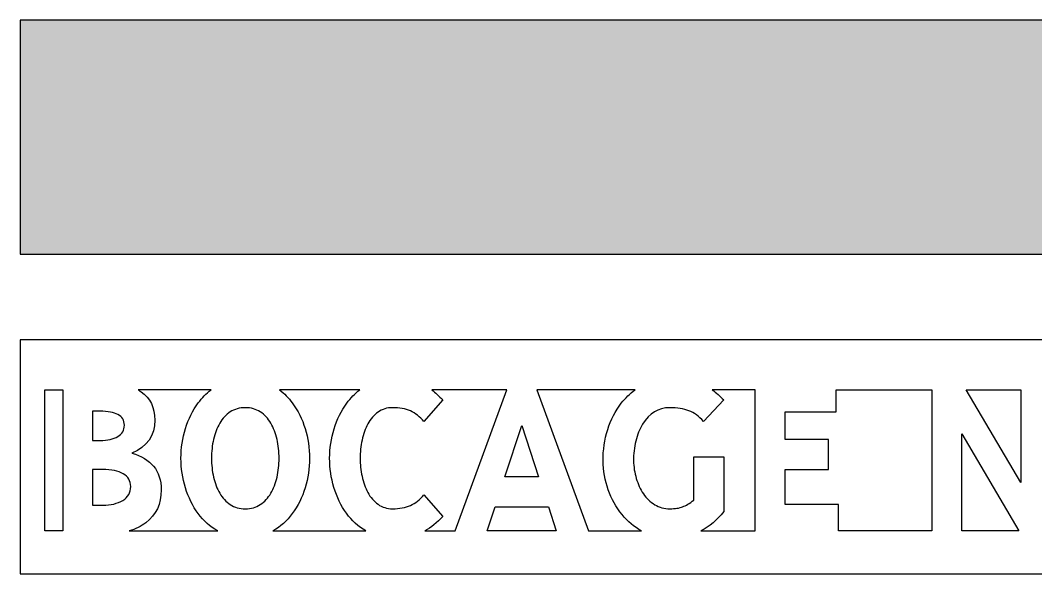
# Model space of a CAD drawing. Extents: x 0 to 338, y -186 to -55.
# Drawn here: x 0 to 161, y -185.8 to -98 of the extents above; entities that cross this region are included whole.
import ezdxf

# ---------------------------------------------------------------- set-up
doc = ezdxf.new("R2010")
doc.units = 0
doc.layers.add('CALQUE_1', color=7, linetype='CONTINUOUS')

# ---------------------------------------------------------------- blocks, each defined once
blk = doc.blocks.new('*U4')
at = {"layer": 'CALQUE_1', "color": 250}
for points in [[(0, -135.1), (0, -97.99), (337.44, -135.1)], [(337.44, -135.1), (0, -97.99), (337.44, -97.99)]]:
    blk.add_solid(points, dxfattribs=at)

msp = doc.modelspace()

# ---------------------------------------------------------------- linework, layer by layer
at = {"layer": 'CALQUE_1', "color": 7}
msp.add_lwpolyline([(0, -97.99), (0, -135.1), (337.44, -135.1), (337.44, -97.99), (0, -97.99)], dxfattribs=at)
at = {"layer": 'CALQUE_1', "color": 250}
for points in [[(0, -148.7), (0, -185.81), (337.44, -185.81), (337.44, -148.7), (0, -148.7)], [(6.75, -179.03), (6.75, -179.03), (3.88, -179.03), (3.88, -156.64), (6.75, -156.64), (6.75, -156.64), (6.75, -179.03)], [(144.55, -179.03), (129.76, -179.03), (129.76, -174.82), (121.3, -174.82), (121.3, -169.26), (128.15, -169.26), (128.15, -164.51), (121.3, -164.51), (121.3, -160.15), (129.36, -160.15), (129.36, -156.64), (144.55, -156.64), (144.55, -179.03)], [(158.65, -171.36), (150.02, -156.64), (158.65, -156.64), (158.65, -171.36)], [(79.52, -162.29), (82.17, -170.43), (76.86, -170.43), (79.52, -162.29)], [(149.3, -179.03), (149.3, -163.62), (158.33, -179.03), (149.3, -179.03)], [(74.05, -179.03), (75.33, -175.18), (83.75, -175.18), (84.99, -179.03), (74.05, -179.03)]]:
    msp.add_lwpolyline(points, dxfattribs=at)
for points, knots in [([(17.25, -179.03), (18.27, -178.73), (19.16, -178.29), (19.9, -177.72), (21.53, -176.49), (22.34, -174.75), (22.34, -172.52), (22.34, -170.97), (21.94, -169.71), (21.13, -168.76), (20.33, -167.8), (19.19, -167.11), (17.71, -166.68), (20.13, -165.66), (21.33, -163.91), (21.33, -161.44), (21.33, -159.46), (20.6, -157.95), (19.14, -156.93), (18.99, -156.83), (18.83, -156.73), (18.67, -156.64), (18.67, -156.64), (30.25, -156.64), (30.25, -156.64), (29.49, -157.21), (28.81, -157.9), (28.22, -158.7), (27.34, -159.91), (26.66, -161.28), (26.19, -162.79), (25.72, -164.31), (25.48, -165.88), (25.48, -167.49), (25.48, -169.1), (25.72, -170.66), (26.19, -172.18), (26.66, -173.7), (27.34, -175.06), (28.22, -176.27), (29.07, -177.42), (30.1, -178.34), (31.3, -179.03), (31.3, -179.03), (17.25, -179.03), (17.25, -179.03)], [0, 0, 0, 0, 1, 1, 1, 2, 2, 2, 3, 3, 3, 4, 4, 4, 5, 5, 5, 6, 6, 6, 7, 7, 7, 8, 8, 8, 9, 9, 9, 10, 10, 10, 11, 11, 11, 12, 12, 12, 13, 13, 13, 14, 14, 14, 15, 15, 15, 15]), ([(40.06, -179.03), (41.26, -178.34), (42.29, -177.42), (43.13, -176.27), (44.02, -175.06), (44.7, -173.7), (45.17, -172.18), (45.64, -170.66), (45.87, -169.1), (45.87, -167.49), (45.87, -165.88), (45.64, -164.31), (45.17, -162.79), (44.7, -161.28), (44.02, -159.91), (43.13, -158.7), (42.54, -157.9), (41.87, -157.21), (41.11, -156.64), (41.11, -156.64), (53.83, -156.64), (53.83, -156.64), (53.07, -157.23), (52.39, -157.93), (51.79, -158.74), (50.91, -159.95), (50.23, -161.32), (49.76, -162.83), (49.29, -164.35), (49.05, -165.9), (49.05, -167.49), (49.05, -169.07), (49.28, -170.62), (49.74, -172.14), (50.2, -173.66), (50.86, -175.02), (51.73, -176.23), (52.58, -177.4), (53.59, -178.33), (54.79, -179.03), (54.79, -179.03), (40.06, -179.03), (40.06, -179.03)], [0, 0, 0, 0, 1, 1, 1, 2, 2, 2, 3, 3, 3, 4, 4, 4, 5, 5, 5, 6, 6, 6, 7, 7, 7, 8, 8, 8, 9, 9, 9, 10, 10, 10, 11, 11, 11, 12, 12, 12, 13, 13, 13, 14, 14, 14, 14]), ([(64.15, -179.03), (65.14, -178.49), (66.09, -177.74), (66.98, -176.75), (66.98, -176.75), (64, -173.29), (64, -173.29), (63.38, -174.07), (62.67, -174.63), (61.87, -174.98), (61.06, -175.33), (60.12, -175.51), (59.05, -175.51), (58.16, -175.51), (57.39, -175.27), (56.73, -174.8), (56.07, -174.33), (55.53, -173.71), (55.12, -172.93), (54.7, -172.15), (54.39, -171.29), (54.19, -170.35), (53.99, -169.41), (53.89, -168.45), (53.89, -167.49), (53.89, -166.52), (53.99, -165.56), (54.19, -164.61), (54.39, -163.65), (54.7, -162.79), (55.12, -162.03), (55.53, -161.26), (56.07, -160.64), (56.73, -160.17), (57.39, -159.7), (58.16, -159.47), (59.05, -159.47), (60.12, -159.47), (61.06, -159.64), (61.87, -159.99), (62.67, -160.34), (63.38, -160.91), (64, -161.68), (64, -161.68), (66.98, -158.22), (66.98, -158.22), (66.42, -157.6), (65.84, -157.08), (65.25, -156.64), (65.25, -156.64), (77.13, -156.64), (77.13, -156.64), (77.13, -156.64), (68.94, -179.03), (68.94, -179.03), (68.94, -179.03), (64.15, -179.03), (64.15, -179.03)], [0, 0, 0, 0, 1, 1, 1, 2, 2, 2, 3, 3, 3, 4, 4, 4, 5, 5, 5, 6, 6, 6, 7, 7, 7, 8, 8, 8, 9, 9, 9, 10, 10, 10, 11, 11, 11, 12, 12, 12, 13, 13, 13, 14, 14, 14, 15, 15, 15, 16, 16, 16, 17, 17, 17, 18, 18, 18, 19, 19, 19, 19]), ([(90.09, -179.03), (90.09, -179.03), (81.9, -156.64), (81.9, -156.64), (81.9, -156.64), (97.49, -156.64), (97.49, -156.64), (96.68, -157.23), (95.95, -157.93), (95.31, -158.76), (94.37, -159.99), (93.65, -161.38), (93.15, -162.95), (92.66, -164.53), (92.41, -166.17), (92.41, -167.89), (92.46, -169.48), (92.74, -171.01), (93.25, -172.48), (93.76, -173.96), (94.49, -175.28), (95.43, -176.43), (96.31, -177.51), (97.34, -178.38), (98.52, -179.03), (98.52, -179.03), (90.09, -179.03), (90.09, -179.03)], [0, 0, 0, 0, 1, 1, 1, 2, 2, 2, 3, 3, 3, 4, 4, 4, 5, 5, 5, 6, 6, 6, 7, 7, 7, 8, 8, 8, 9, 9, 9, 9]), ([(116.54, -179.03), (116.54, -179.03), (107.93, -179.03), (107.93, -179.03), (109.31, -178.33), (110.52, -177.31), (111.55, -175.95), (111.55, -175.95), (111.55, -167.29), (111.55, -167.29), (111.55, -167.29), (106.79, -167.29), (106.79, -167.29), (106.79, -167.29), (106.79, -174.14), (106.79, -174.14), (106.15, -174.65), (105.56, -175), (105.04, -175.2), (104.52, -175.4), (103.84, -175.51), (103, -175.51), (102.12, -175.51), (101.32, -175.29), (100.61, -174.86), (99.9, -174.43), (99.3, -173.85), (98.81, -173.13), (98.33, -172.4), (97.95, -171.59), (97.69, -170.69), (97.42, -169.79), (97.27, -168.86), (97.24, -167.89), (97.24, -166.82), (97.36, -165.77), (97.61, -164.77), (97.85, -163.76), (98.21, -162.87), (98.69, -162.09), (99.74, -160.34), (101.18, -159.47), (103, -159.47), (104.19, -159.47), (105.19, -159.63), (106.03, -159.95), (106.86, -160.27), (107.62, -160.84), (108.32, -161.64), (108.32, -161.64), (111.55, -158.22), (111.55, -158.22), (110.96, -157.6), (110.35, -157.08), (109.73, -156.64), (109.73, -156.64), (116.54, -156.64), (116.54, -156.64), (116.54, -156.64), (116.54, -179.03), (116.54, -179.03)], [0, 0, 0, 0, 1, 1, 1, 2, 2, 2, 3, 3, 3, 4, 4, 4, 5, 5, 5, 6, 6, 6, 7, 7, 7, 8, 8, 8, 9, 9, 9, 10, 10, 10, 11, 11, 11, 12, 12, 12, 13, 13, 13, 14, 14, 14, 15, 15, 15, 16, 16, 16, 17, 17, 17, 18, 18, 18, 19, 19, 19, 20, 20, 20, 20]), ([(11.46, -160.03), (11.46, -160.03), (12.67, -160.03), (12.67, -160.03), (13.88, -160.03), (14.82, -160.21), (15.49, -160.56), (16.16, -160.91), (16.5, -161.47), (16.5, -162.25), (16.5, -163.03), (16.15, -163.63), (15.45, -164.04), (14.75, -164.46), (13.83, -164.67), (12.67, -164.67), (12.67, -164.67), (11.46, -164.67), (11.46, -164.67), (11.46, -164.67), (11.46, -160.03), (11.46, -160.03)], [0, 0, 0, 0, 1, 1, 1, 2, 2, 2, 3, 3, 3, 4, 4, 4, 5, 5, 5, 6, 6, 6, 7, 7, 7, 7]), ([(38.06, -174.84), (37.38, -175.28), (36.59, -175.51), (35.68, -175.51), (34.76, -175.51), (33.97, -175.28), (33.3, -174.84), (32.63, -174.4), (32.07, -173.8), (31.63, -173.05), (31.19, -172.3), (30.86, -171.44), (30.64, -170.49), (30.43, -169.54), (30.32, -168.53), (30.32, -167.49), (30.32, -166.44), (30.43, -165.44), (30.64, -164.49), (30.86, -163.53), (31.19, -162.68), (31.63, -161.93), (32.07, -161.18), (32.63, -160.58), (33.3, -160.13), (33.97, -159.69), (34.76, -159.47), (35.68, -159.47), (36.59, -159.47), (37.38, -159.69), (38.06, -160.13), (38.73, -160.58), (39.28, -161.18), (39.73, -161.93), (40.17, -162.68), (40.5, -163.53), (40.71, -164.49), (40.93, -165.44), (41.04, -166.44), (41.04, -167.49), (41.04, -168.53), (40.93, -169.54), (40.71, -170.49), (40.5, -171.44), (40.17, -172.3), (39.73, -173.05), (39.28, -173.8), (38.73, -174.4), (38.06, -174.84)], [0, 0, 0, 0, 1, 1, 1, 2, 2, 2, 3, 3, 3, 4, 4, 4, 5, 5, 5, 6, 6, 6, 7, 7, 7, 8, 8, 8, 9, 9, 9, 10, 10, 10, 11, 11, 11, 12, 12, 12, 13, 13, 13, 14, 14, 14, 15, 15, 15, 16, 16, 16, 16]), ([(16.26, -174.18), (15.42, -174.69), (14.36, -174.94), (13.07, -174.94), (13.07, -174.94), (11.46, -174.94), (11.46, -174.94), (11.46, -174.94), (11.46, -169.26), (11.46, -169.26), (11.46, -169.26), (13.07, -169.26), (13.07, -169.26), (14.44, -169.26), (15.53, -169.49), (16.32, -169.94), (17.11, -170.4), (17.51, -171.09), (17.51, -172), (17.51, -172.94), (17.09, -173.67), (16.26, -174.18)], [0, 0, 0, 0, 1, 1, 1, 2, 2, 2, 3, 3, 3, 4, 4, 4, 5, 5, 5, 6, 6, 6, 7, 7, 7, 7])]:
    msp.add_open_spline(points, degree=3, knots=knots, dxfattribs=at)

# ---------------------------------------------------------------- block references
msp.add_blockref('*U4', (0, 0), dxfattribs=at)

doc.saveas('drawing.dxf')
